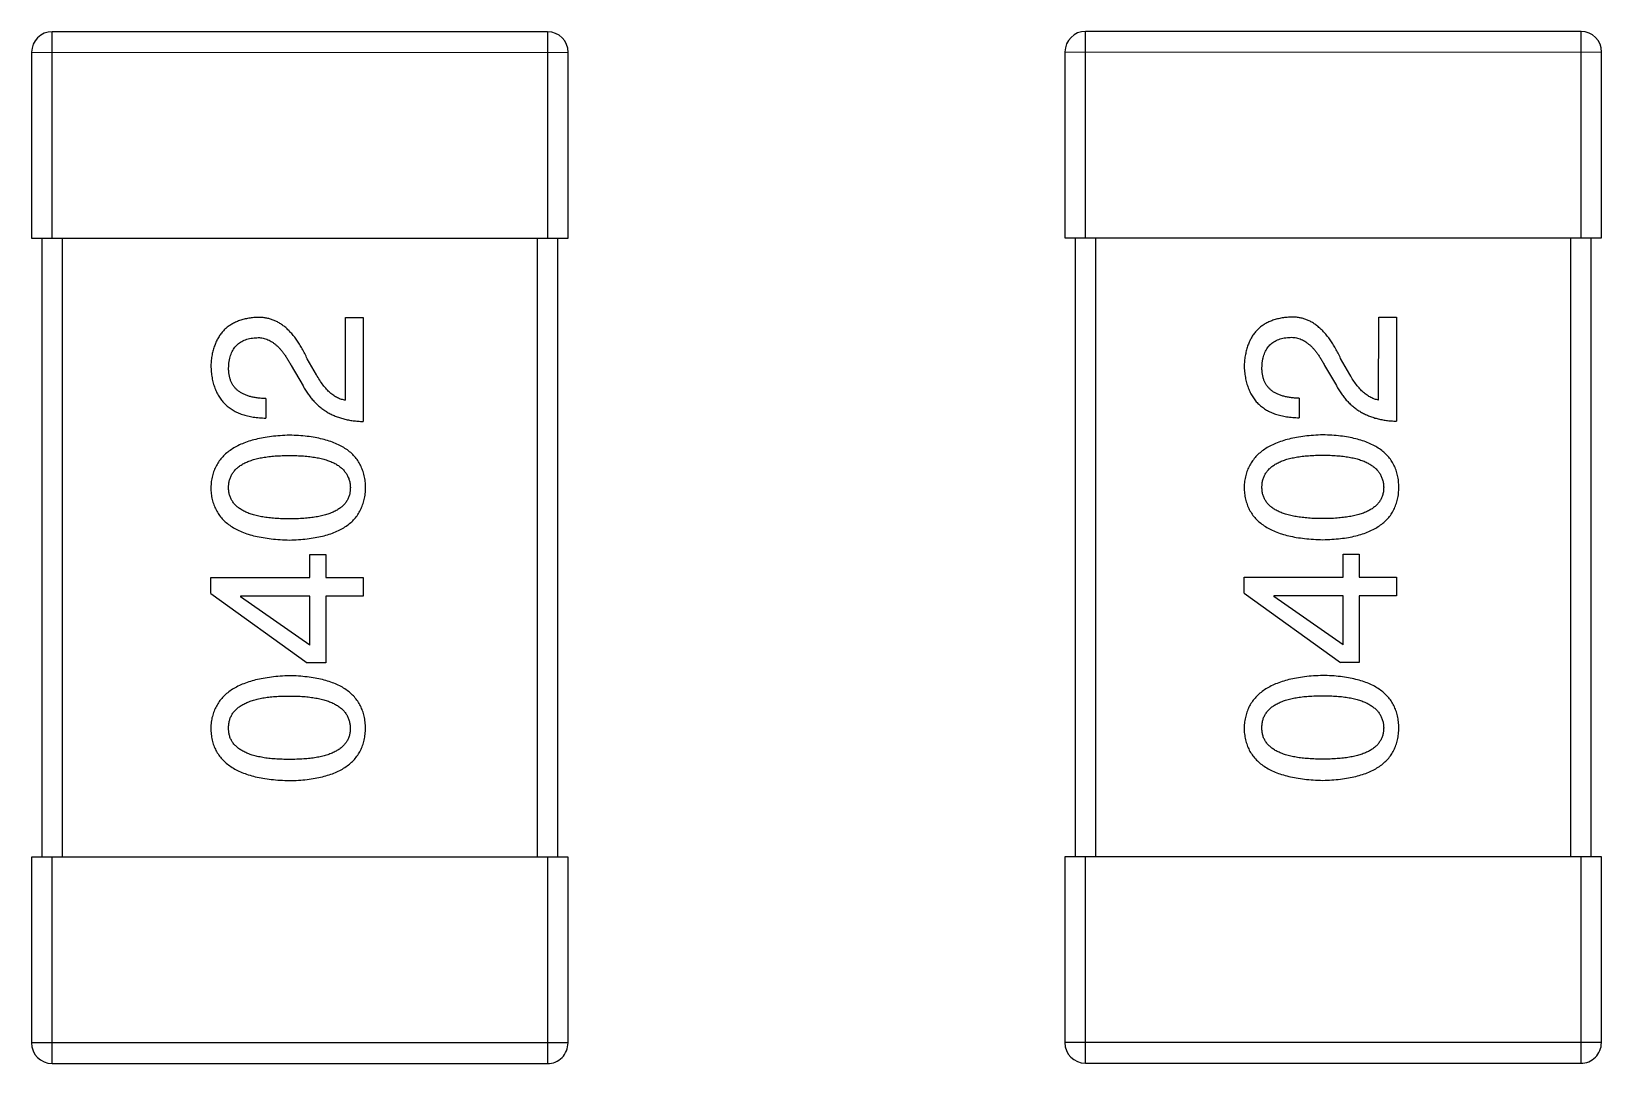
# Model space of a CAD drawing. Header units: inches. Extents: x -29 to 164, y -51 to 83.
# Drawn here: x 142.943 to 144.464, y 32.826 to 33.826 of the extents above; entities that cross this region are included whole.
import ezdxf

# ---------------------------------------------------------------- set-up
doc = ezdxf.new("R2010")
doc.units = ezdxf.units.IN
doc.header["$LTSCALE"] = 1.21
doc.header["$MEASUREMENT"] = 0
doc.layers.get('0').update_dxf_attribs({"linetype": 'CONTINUOUS'})

msp = doc.modelspace()

# ---------------------------------------------------------------- linework, layer by layer
at = {"color": 7, "linetype": 'Continuous'}
for p, q in [((142.963, 33.626), (142.963, 33.826)), ((143.443, 33.8259), (142.963, 33.826)), ((143.443, 33.8259), (143.443, 33.6259)), ((143.9642, 33.6263), (143.9643, 33.8263)), ((144.4443, 33.8262), (143.9643, 33.8263)), ((144.4443, 33.8262), (144.4442, 33.6262)), ((142.943, 33.806), (142.943, 33.626)), ((142.943, 33.806), (143.463, 33.8059)), ((143.463, 33.6259), (143.463, 33.8059)), ((143.9443, 33.8063), (143.9442, 33.6263)), ((143.9443, 33.8063), (144.4643, 33.8062)), ((144.4642, 33.6262), (144.4643, 33.8062)), ((142.943, 33.626), (143.463, 33.6259)), ((142.953, 33.626), (142.9528, 33.026)), ((142.9728, 33.026), (142.973, 33.626)), ((143.433, 33.6259), (143.4328, 33.0259)), ((143.4528, 33.0259), (143.453, 33.6259)), ((143.9442, 33.6263), (144.4642, 33.6262)), ((143.9542, 33.6263), (143.9541, 33.0263)), ((143.9741, 33.0263), (143.9742, 33.6263)), ((144.4342, 33.6262), (144.4341, 33.0262)), ((144.4541, 33.0262), (144.4542, 33.6262)), ((143.247, 33.4687), (143.247, 33.549)), ((143.247, 33.549), (143.2642, 33.549)), ((143.2642, 33.549), (143.2642, 33.4482)), ((144.2482, 33.469), (144.2483, 33.5493)), ((144.2483, 33.5493), (144.2655, 33.5493)), ((144.2655, 33.5493), (144.2655, 33.4485)), ((143.2191, 33.4933), (143.2101, 33.5089)), ((144.1958, 33.5026), (144.2073, 33.483)), ((144.2204, 33.4936), (144.2114, 33.5092)), ((143.1945, 33.5023), (143.206, 33.4827)), ((143.1699, 33.4704), (143.1699, 33.4515)), ((144.1712, 33.4707), (144.1712, 33.4518)), ((143.2125, 33.297), (143.2125, 33.3192)), ((143.2125, 33.3192), (143.2281, 33.3192)), ((143.2281, 33.3192), (143.2281, 33.297)), ((144.2138, 33.2973), (144.2138, 33.3195)), ((144.2138, 33.3195), (144.2294, 33.3195)), ((144.2294, 33.3195), (144.2294, 33.2973)), ((143.1166, 33.2815), (143.1166, 33.2971)), ((143.1166, 33.2971), (143.2125, 33.297)), ((143.2281, 33.297), (143.2642, 33.297)), ((143.2642, 33.297), (143.2642, 33.279)), ((144.1179, 33.2818), (144.1179, 33.2974)), ((144.1179, 33.2974), (144.2138, 33.2973)), ((144.2294, 33.2973), (144.2654, 33.2973)), ((144.2654, 33.2973), (144.2654, 33.2793)), ((143.1166, 33.2815), (143.2101, 33.2143)), ((143.1453, 33.279), (143.1453, 33.2782)), ((143.2125, 33.279), (143.1453, 33.279)), ((143.2125, 33.2315), (143.1453, 33.2782)), ((143.2125, 33.2315), (143.2125, 33.279)), ((143.2281, 33.279), (143.2281, 33.2143)), ((143.2642, 33.279), (143.2281, 33.279)), ((144.1179, 33.2818), (144.2113, 33.2146)), ((144.1466, 33.2793), (144.1466, 33.2785)), ((144.2138, 33.2793), (144.1466, 33.2793)), ((144.2138, 33.2318), (144.1466, 33.2785)), ((144.2138, 33.2318), (144.2138, 33.2793)), ((144.2293, 33.2793), (144.2293, 33.2145)), ((144.2654, 33.2793), (144.2293, 33.2793)), ((143.2281, 33.2143), (143.2101, 33.2143)), ((144.2293, 33.2145), (144.2113, 33.2146)), ((142.9428, 33.026), (142.9428, 32.846)), ((143.4628, 33.0259), (142.9428, 33.026)), ((142.9628, 32.826), (142.9628, 33.026)), ((143.4428, 33.0259), (143.4428, 32.8259)), ((143.4628, 32.8459), (143.4628, 33.0259)), ((143.9441, 33.0263), (143.9441, 32.8463)), ((144.4641, 33.0262), (143.9441, 33.0263)), ((143.9641, 32.8263), (143.9641, 33.0263)), ((144.4441, 33.0262), (144.4441, 32.8262)), ((144.4641, 32.8462), (144.4641, 33.0262)), ((143.4628, 32.8459), (142.9428, 32.846)), ((144.4641, 32.8462), (143.9441, 32.8463)), ((142.9628, 32.826), (143.4428, 32.8259)), ((143.9641, 32.8263), (144.4441, 32.8262))]:
    msp.add_line(p, q, dxfattribs=at)
for centre, start, end in [((142.963, 33.806), 89.988, 179.988), ((143.443, 33.8059), 359.988, 89.988), ((143.9643, 33.8063), 89.988, 179.988), ((144.4443, 33.8062), 359.988, 89.988), ((142.9628, 32.846), 179.988, 269.988), ((143.4428, 32.8459), 269.988, 359.988), ((143.9641, 32.8463), 179.988, 269.988), ((144.4441, 32.8462), 269.988, 359.988)]:
    msp.add_arc(centre, 0.02, start, end, dxfattribs=at)
for points, knots in [([(143.1609, 33.5491), (143.1592, 33.5489), (143.156, 33.5487), (143.1512, 33.5479), (143.1467, 33.5468), (143.1425, 33.5453), (143.1387, 33.5435), (143.1351, 33.5414), (143.1318, 33.539), (143.1289, 33.5362), (143.1263, 33.5331), (143.124, 33.5297), (143.122, 33.5259), (143.1203, 33.5218), (143.1189, 33.5174), (143.1178, 33.5127), (143.117, 33.5076), (143.1168, 33.5041), (143.1167, 33.5023)], [0, 0, 0, 0, 0.070688, 0.137741, 0.201612, 0.262778, 0.321223, 0.378455, 0.434411, 0.490146, 0.546362, 0.603392, 0.662208, 0.723401, 0.787372, 0.85442, 0.925153, 1, 1, 1, 1]), ([(143.2101, 33.5089), (143.2093, 33.5106), (143.2078, 33.5139), (143.2053, 33.5186), (143.2027, 33.523), (143.2001, 33.527), (143.1973, 33.5308), (143.1944, 33.5341), (143.1915, 33.5372), (143.1885, 33.5398), (143.1853, 33.5422), (143.1821, 33.5442), (143.1788, 33.5459), (143.1754, 33.5472), (143.1719, 33.5482), (143.1683, 33.5488), (143.1647, 33.5492), (143.1622, 33.5491), (143.1609, 33.5491)], [0, 0, 0, 0, 0.082731, 0.161257, 0.236138, 0.307554, 0.375712, 0.440848, 0.502916, 0.562567, 0.619798, 0.675716, 0.73039, 0.78386, 0.837315, 0.890547, 0.944917, 1, 1, 1, 1]), ([(144.1622, 33.5494), (144.1605, 33.5492), (144.1572, 33.5489), (144.1524, 33.5482), (144.1479, 33.547), (144.1438, 33.5456), (144.1399, 33.5438), (144.1363, 33.5417), (144.1331, 33.5393), (144.1302, 33.5365), (144.1275, 33.5334), (144.1252, 33.53), (144.1232, 33.5262), (144.1215, 33.5221), (144.1202, 33.5177), (144.1191, 33.513), (144.1183, 33.5079), (144.118, 33.5044), (144.1179, 33.5026)], [0, 0, 0, 0, 0.070688, 0.137741, 0.201612, 0.262778, 0.321223, 0.378455, 0.434411, 0.490146, 0.546362, 0.603392, 0.662208, 0.723401, 0.787372, 0.85442, 0.925153, 1, 1, 1, 1]), ([(144.2114, 33.5092), (144.2106, 33.5109), (144.2091, 33.5142), (144.2066, 33.5189), (144.204, 33.5233), (144.2013, 33.5273), (144.1985, 33.531), (144.1957, 33.5344), (144.1927, 33.5374), (144.1897, 33.5401), (144.1866, 33.5425), (144.1834, 33.5445), (144.1801, 33.5462), (144.1767, 33.5475), (144.1732, 33.5485), (144.1696, 33.5491), (144.1659, 33.5495), (144.1634, 33.5494), (144.1622, 33.5494)], [0, 0, 0, 0, 0.082731, 0.161257, 0.236138, 0.307554, 0.375712, 0.440848, 0.502916, 0.562567, 0.619798, 0.675716, 0.73039, 0.78386, 0.837315, 0.890547, 0.944917, 1, 1, 1, 1]), ([(143.1339, 33.4999), (143.1339, 33.501), (143.1341, 33.5032), (143.1344, 33.5064), (143.135, 33.5094), (143.1358, 33.5122), (143.1368, 33.5147), (143.1379, 33.5171), (143.1393, 33.5192), (143.1408, 33.5212), (143.1426, 33.5229), (143.1445, 33.5245), (143.1466, 33.5259), (143.149, 33.527), (143.1515, 33.5279), (143.1542, 33.5286), (143.1571, 33.5291), (143.1591, 33.5293), (143.1601, 33.5294)], [0, 0, 0, 0, 0.076112, 0.148436, 0.216883, 0.281466, 0.34298, 0.402356, 0.459881, 0.51546, 0.571111, 0.62658, 0.683162, 0.741007, 0.801404, 0.863825, 0.930544, 1, 1, 1, 1]), ([(143.1601, 33.5294), (143.1609, 33.5294), (143.1625, 33.5295), (143.1649, 33.5294), (143.1673, 33.529), (143.1697, 33.5284), (143.172, 33.5275), (143.1742, 33.5264), (143.1764, 33.525), (143.1786, 33.5234), (143.1808, 33.5216), (143.1828, 33.5196), (143.1849, 33.5173), (143.1869, 33.5148), (143.1889, 33.512), (143.1908, 33.509), (143.1927, 33.5058), (143.1939, 33.5035), (143.1945, 33.5023)], [0, 0, 0, 0, 0.052237, 0.103888, 0.155485, 0.207395, 0.259864, 0.31356, 0.369176, 0.4266, 0.486836, 0.550048, 0.61567, 0.685271, 0.75824, 0.834614, 0.915635, 1, 1, 1, 1]), ([(144.1351, 33.5002), (144.1352, 33.5013), (144.1353, 33.5035), (144.1356, 33.5067), (144.1363, 33.5097), (144.137, 33.5124), (144.138, 33.515), (144.1391, 33.5174), (144.1405, 33.5195), (144.142, 33.5215), (144.1438, 33.5232), (144.1457, 33.5248), (144.1479, 33.5261), (144.1502, 33.5273), (144.1527, 33.5282), (144.1554, 33.5289), (144.1583, 33.5294), (144.1603, 33.5296), (144.1614, 33.5297)], [0, 0, 0, 0, 0.076112, 0.148436, 0.216883, 0.281466, 0.34298, 0.402356, 0.459881, 0.51546, 0.571111, 0.62658, 0.683162, 0.741007, 0.801404, 0.863825, 0.930544, 1, 1, 1, 1]), ([(144.1614, 33.5297), (144.1622, 33.5297), (144.1638, 33.5298), (144.1662, 33.5297), (144.1686, 33.5293), (144.1709, 33.5287), (144.1732, 33.5278), (144.1755, 33.5267), (144.1777, 33.5253), (144.1798, 33.5237), (144.182, 33.5219), (144.1841, 33.5199), (144.1861, 33.5176), (144.1882, 33.5151), (144.1901, 33.5123), (144.1921, 33.5093), (144.194, 33.5061), (144.1952, 33.5038), (144.1958, 33.5026)], [0, 0, 0, 0, 0.052237, 0.103888, 0.155485, 0.207395, 0.259864, 0.31356, 0.369176, 0.4266, 0.486836, 0.550048, 0.61567, 0.685271, 0.75824, 0.834614, 0.915635, 1, 1, 1, 1]), ([(144.1179, 33.5026), (144.118, 33.5006), (144.1182, 33.4967), (144.119, 33.491), (144.1202, 33.4857), (144.1218, 33.4808), (144.1237, 33.4762), (144.1261, 33.472), (144.1288, 33.4682), (144.132, 33.4649), (144.1356, 33.4619), (144.1395, 33.4592), (144.1438, 33.457), (144.1485, 33.4552), (144.1536, 33.4538), (144.1592, 33.4527), (144.165, 33.452), (144.1691, 33.4519), (144.1712, 33.4518)], [0, 0, 0, 0, 0.07282, 0.141057, 0.2062, 0.267672, 0.326735, 0.383519, 0.439188, 0.494454, 0.549628, 0.605958, 0.66397, 0.72402, 0.787502, 0.854127, 0.925065, 1, 1, 1, 1]), ([(143.1167, 33.5023), (143.1168, 33.5003), (143.117, 33.4964), (143.1178, 33.4907), (143.1189, 33.4854), (143.1205, 33.4805), (143.1225, 33.4759), (143.1248, 33.4718), (143.1276, 33.468), (143.1307, 33.4646), (143.1343, 33.4616), (143.1382, 33.459), (143.1426, 33.4567), (143.1473, 33.4549), (143.1524, 33.4535), (143.1579, 33.4524), (143.1638, 33.4517), (143.1679, 33.4516), (143.1699, 33.4515)], [0, 0, 0, 0, 0.07282, 0.141057, 0.2062, 0.267672, 0.326735, 0.383519, 0.439188, 0.494454, 0.549628, 0.605958, 0.66397, 0.72402, 0.787502, 0.854127, 0.925065, 1, 1, 1, 1]), ([(143.1699, 33.4704), (143.1685, 33.4704), (143.1657, 33.4705), (143.1616, 33.471), (143.1577, 33.4716), (143.1542, 33.4725), (143.151, 33.4736), (143.148, 33.4748), (143.1453, 33.4763), (143.1429, 33.4781), (143.1407, 33.4801), (143.1389, 33.4822), (143.1373, 33.4847), (143.1361, 33.4873), (143.1351, 33.4901), (143.1344, 33.4932), (143.134, 33.4965), (143.1339, 33.4987), (143.1339, 33.4999)], [0, 0, 0, 0, 0.082594, 0.15978, 0.232961, 0.301462, 0.365595, 0.426678, 0.484662, 0.540809, 0.595146, 0.648401, 0.702272, 0.757102, 0.813447, 0.872233, 0.934055, 1, 1, 1, 1]), ([(143.247, 33.4687), (143.2457, 33.469), (143.2431, 33.4695), (143.2393, 33.4711), (143.2356, 33.4733), (143.2321, 33.4761), (143.2287, 33.4795), (143.2253, 33.4835), (143.2221, 33.4882), (143.2201, 33.4916), (143.2191, 33.4933)], [0, 0, 0, 0, 0.103034, 0.208166, 0.318255, 0.434664, 0.559728, 0.695394, 0.841708, 1, 1, 1, 1]), ([(144.1712, 33.4707), (144.1697, 33.4707), (144.1669, 33.4708), (144.1628, 33.4713), (144.159, 33.4719), (144.1555, 33.4728), (144.1522, 33.4739), (144.1492, 33.4751), (144.1465, 33.4766), (144.1441, 33.4784), (144.142, 33.4804), (144.1401, 33.4825), (144.1386, 33.485), (144.1373, 33.4876), (144.1363, 33.4904), (144.1357, 33.4935), (144.1352, 33.4968), (144.1352, 33.499), (144.1351, 33.5002)], [0, 0, 0, 0, 0.082594, 0.15978, 0.232961, 0.301462, 0.365595, 0.426678, 0.484662, 0.540809, 0.595146, 0.648401, 0.702272, 0.757102, 0.813447, 0.872233, 0.934055, 1, 1, 1, 1]), ([(144.2482, 33.469), (144.2469, 33.4693), (144.2443, 33.4698), (144.2406, 33.4714), (144.2369, 33.4736), (144.2334, 33.4764), (144.2299, 33.4798), (144.2266, 33.4838), (144.2234, 33.4885), (144.2214, 33.4918), (144.2204, 33.4936)], [0, 0, 0, 0, 0.103034, 0.208166, 0.318255, 0.434664, 0.559728, 0.695394, 0.841708, 1, 1, 1, 1]), ([(143.206, 33.4827), (143.2068, 33.4813), (143.2083, 33.4786), (143.2108, 33.4748), (143.2135, 33.4712), (143.2164, 33.4679), (143.2194, 33.4648), (143.2226, 33.462), (143.226, 33.4595), (143.2295, 33.4572), (143.2333, 33.4552), (143.2372, 33.4534), (143.2413, 33.4519), (143.2455, 33.4506), (143.25, 33.4496), (143.2545, 33.4489), (143.2593, 33.4484), (143.2625, 33.4483), (143.2642, 33.4482)], [0, 0, 0, 0, 0.065828, 0.130094, 0.192451, 0.254037, 0.313974, 0.373757, 0.433048, 0.492243, 0.551902, 0.611758, 0.672678, 0.734814, 0.798569, 0.863693, 0.930488, 1, 1, 1, 1]), ([(144.2073, 33.483), (144.208, 33.4816), (144.2095, 33.4789), (144.2121, 33.4751), (144.2147, 33.4715), (144.2176, 33.4682), (144.2206, 33.4651), (144.2239, 33.4623), (144.2272, 33.4598), (144.2308, 33.4575), (144.2345, 33.4555), (144.2384, 33.4537), (144.2425, 33.4522), (144.2468, 33.4509), (144.2512, 33.4499), (144.2558, 33.4492), (144.2606, 33.4487), (144.2638, 33.4486), (144.2655, 33.4485)], [0, 0, 0, 0, 0.065828, 0.130094, 0.192451, 0.254037, 0.313974, 0.373757, 0.433048, 0.492243, 0.551902, 0.611758, 0.672678, 0.734814, 0.798569, 0.863693, 0.930488, 1, 1, 1, 1]), ([(143.1929, 33.4349), (143.1899, 33.4348), (143.184, 33.4345), (143.1755, 33.4337), (143.1676, 33.4325), (143.1603, 33.431), (143.1535, 33.4291), (143.1473, 33.4268), (143.1416, 33.4242), (143.1366, 33.4211), (143.132, 33.4178), (143.1281, 33.4141), (143.1247, 33.41), (143.1219, 33.4055), (143.1197, 33.4006), (143.1181, 33.3955), (143.117, 33.3899), (143.1168, 33.3861), (143.1166, 33.3841)], [0, 0, 0, 0, 0.088475, 0.171606, 0.249595, 0.322626, 0.391327, 0.455765, 0.516374, 0.573675, 0.628522, 0.681161, 0.732559, 0.783563, 0.83504, 0.887639, 0.942585, 1, 1, 1, 1]), ([(143.2666, 33.3841), (143.2666, 33.3861), (143.2664, 33.39), (143.2654, 33.3956), (143.2639, 33.4009), (143.2618, 33.4058), (143.2592, 33.4103), (143.256, 33.4144), (143.2522, 33.4182), (143.2478, 33.4215), (143.2429, 33.4245), (143.2374, 33.4271), (143.2313, 33.4294), (143.2247, 33.4312), (143.2176, 33.4328), (143.2098, 33.4339), (143.2016, 33.4346), (143.1958, 33.4348), (143.1929, 33.4349)], [0, 0, 0, 0, 0.059134, 0.115603, 0.169236, 0.221572, 0.273254, 0.32474, 0.377319, 0.431815, 0.488555, 0.548609, 0.612242, 0.680182, 0.75251, 0.829782, 0.91231, 1, 1, 1, 1]), ([(144.1941, 33.4352), (144.1911, 33.4351), (144.1853, 33.4348), (144.1768, 33.434), (144.1689, 33.4328), (144.1615, 33.4313), (144.1548, 33.4294), (144.1485, 33.4271), (144.1429, 33.4245), (144.1378, 33.4214), (144.1333, 33.4181), (144.1293, 33.4143), (144.126, 33.4102), (144.1232, 33.4058), (144.121, 33.4009), (144.1193, 33.3958), (144.1182, 33.3902), (144.118, 33.3864), (144.1179, 33.3844)], [0, 0, 0, 0, 0.088475, 0.171606, 0.249595, 0.322626, 0.391327, 0.455765, 0.516374, 0.573675, 0.628522, 0.681161, 0.732559, 0.783563, 0.83504, 0.887639, 0.942585, 1, 1, 1, 1]), ([(144.2679, 33.3844), (144.2678, 33.3864), (144.2676, 33.3903), (144.2667, 33.3959), (144.2652, 33.4011), (144.2631, 33.406), (144.2604, 33.4106), (144.2572, 33.4147), (144.2534, 33.4185), (144.249, 33.4218), (144.2441, 33.4248), (144.2386, 33.4274), (144.2326, 33.4297), (144.226, 33.4315), (144.2188, 33.4331), (144.2111, 33.4342), (144.2028, 33.4349), (144.1971, 33.4351), (144.1941, 33.4352)], [0, 0, 0, 0, 0.059134, 0.115603, 0.169236, 0.221572, 0.273254, 0.32474, 0.377319, 0.431815, 0.488555, 0.548609, 0.612242, 0.680182, 0.75251, 0.829782, 0.91231, 1, 1, 1, 1]), ([(143.1339, 33.3841), (143.1339, 33.3854), (143.134, 33.3878), (143.1347, 33.3914), (143.1358, 33.3947), (143.1375, 33.3978), (143.1396, 33.4006), (143.1421, 33.4032), (143.1452, 33.4055), (143.1487, 33.4076), (143.1526, 33.4094), (143.157, 33.411), (143.1619, 33.4123), (143.1672, 33.4134), (143.1729, 33.4142), (143.1792, 33.4148), (143.1859, 33.4152), (143.1905, 33.4152), (143.1929, 33.4153)], [0, 0, 0, 0, 0.050604, 0.098688, 0.145699, 0.191791, 0.238625, 0.286717, 0.337546, 0.391814, 0.449755, 0.512106, 0.579685, 0.652048, 0.730262, 0.814146, 0.904281, 1, 1, 1, 1]), ([(143.1929, 33.4153), (143.1952, 33.4152), (143.1998, 33.4152), (143.2064, 33.4148), (143.2126, 33.4142), (143.2183, 33.4134), (143.2235, 33.4123), (143.2284, 33.411), (143.2327, 33.4094), (143.2367, 33.4076), (143.2402, 33.4055), (143.2432, 33.4032), (143.2458, 33.4006), (143.2479, 33.3978), (143.2496, 33.3947), (143.2509, 33.3914), (143.2517, 33.3878), (143.2518, 33.3854), (143.2519, 33.3841)], [0, 0, 0, 0, 0.094834, 0.184067, 0.267029, 0.344713, 0.417334, 0.484367, 0.546941, 0.604717, 0.65953, 0.710539, 0.759381, 0.806382, 0.853027, 0.900623, 0.949121, 1, 1, 1, 1]), ([(144.1351, 33.3844), (144.1352, 33.3857), (144.1353, 33.3881), (144.1359, 33.3917), (144.1371, 33.395), (144.1387, 33.3981), (144.1408, 33.4009), (144.1434, 33.4035), (144.1464, 33.4058), (144.1499, 33.4079), (144.1539, 33.4097), (144.1583, 33.4113), (144.1631, 33.4126), (144.1684, 33.4137), (144.1742, 33.4145), (144.1804, 33.4151), (144.1871, 33.4155), (144.1918, 33.4155), (144.1941, 33.4156)], [0, 0, 0, 0, 0.050604, 0.098688, 0.145699, 0.191791, 0.238625, 0.286717, 0.337546, 0.391814, 0.449755, 0.512106, 0.579685, 0.652048, 0.730262, 0.814146, 0.904281, 1, 1, 1, 1]), ([(144.1941, 33.4156), (144.1965, 33.4155), (144.201, 33.4155), (144.2076, 33.4151), (144.2138, 33.4145), (144.2195, 33.4137), (144.2248, 33.4126), (144.2296, 33.4113), (144.234, 33.4097), (144.2379, 33.4079), (144.2414, 33.4058), (144.2445, 33.4035), (144.2471, 33.4009), (144.2492, 33.3981), (144.2509, 33.395), (144.2521, 33.3917), (144.2529, 33.3881), (144.2531, 33.3857), (144.2531, 33.3844)], [0, 0, 0, 0, 0.094834, 0.184067, 0.267029, 0.344713, 0.417334, 0.484367, 0.546941, 0.604717, 0.65953, 0.710539, 0.759381, 0.806382, 0.853027, 0.900623, 0.949121, 1, 1, 1, 1]), ([(143.1166, 33.3841), (143.1167, 33.3821), (143.1169, 33.3783), (143.1179, 33.3726), (143.1195, 33.3674), (143.1216, 33.3625), (143.1243, 33.358), (143.1277, 33.3538), (143.1316, 33.3501), (143.1361, 33.3467), (143.1412, 33.3437), (143.1469, 33.3411), (143.1531, 33.3388), (143.16, 33.337), (143.1674, 33.3355), (143.1753, 33.3344), (143.1839, 33.3336), (143.1898, 33.3334), (143.1929, 33.3333)], [0, 0, 0, 0, 0.057911, 0.113262, 0.165956, 0.217443, 0.268511, 0.319665, 0.372, 0.426129, 0.483365, 0.543779, 0.607756, 0.676562, 0.749704, 0.827713, 0.911177, 1, 1, 1, 1]), ([(143.1929, 33.3538), (143.1905, 33.3538), (143.1859, 33.3539), (143.1792, 33.3542), (143.1729, 33.3548), (143.1672, 33.3556), (143.1619, 33.3567), (143.157, 33.3579), (143.1526, 33.3595), (143.1487, 33.3613), (143.1452, 33.3633), (143.1421, 33.3655), (143.1396, 33.3681), (143.1375, 33.3708), (143.1358, 33.3738), (143.1347, 33.377), (143.134, 33.3805), (143.1339, 33.3829), (143.1339, 33.3841)], [0, 0, 0, 0, 0.096452, 0.187278, 0.271765, 0.350519, 0.423437, 0.491321, 0.554011, 0.612224, 0.666281, 0.717003, 0.764884, 0.811423, 0.856783, 0.902993, 0.950236, 1, 1, 1, 1]), ([(143.2519, 33.3841), (143.2518, 33.3829), (143.2517, 33.3805), (143.2511, 33.377), (143.2499, 33.3738), (143.2482, 33.3708), (143.2462, 33.368), (143.2436, 33.3655), (143.2406, 33.3633), (143.2371, 33.3613), (143.2331, 33.3595), (143.2287, 33.3579), (143.2239, 33.3567), (143.2186, 33.3556), (143.2128, 33.3548), (143.2066, 33.3542), (143.1999, 33.3539), (143.1952, 33.3538), (143.1929, 33.3538)], [0, 0, 0, 0, 0.049766, 0.097012, 0.143225, 0.188786, 0.235079, 0.282962, 0.333687, 0.387747, 0.445963, 0.508657, 0.576545, 0.649868, 0.72822, 0.812712, 0.903543, 1, 1, 1, 1]), ([(143.1929, 33.3333), (143.1958, 33.3334), (143.2015, 33.3336), (143.2098, 33.3344), (143.2175, 33.3355), (143.2247, 33.337), (143.2313, 33.3388), (143.2374, 33.3411), (143.2429, 33.3437), (143.2478, 33.3467), (143.2522, 33.35), (143.256, 33.3538), (143.2592, 33.3579), (143.2618, 33.3625), (143.2639, 33.3674), (143.2654, 33.3726), (143.2664, 33.3782), (143.2666, 33.3821), (143.2666, 33.3841)], [0, 0, 0, 0, 0.087693, 0.170223, 0.247496, 0.319826, 0.387768, 0.451403, 0.511459, 0.568358, 0.622671, 0.675251, 0.726739, 0.778422, 0.830759, 0.884394, 0.940865, 1, 1, 1, 1]), ([(144.1179, 33.3844), (144.118, 33.3824), (144.1182, 33.3786), (144.1191, 33.3729), (144.1207, 33.3677), (144.1228, 33.3628), (144.1256, 33.3582), (144.1289, 33.3541), (144.1329, 33.3504), (144.1374, 33.347), (144.1425, 33.344), (144.1481, 33.3414), (144.1544, 33.3391), (144.1612, 33.3373), (144.1686, 33.3358), (144.1766, 33.3347), (144.1852, 33.3339), (144.1911, 33.3337), (144.1941, 33.3336)], [0, 0, 0, 0, 0.057911, 0.113262, 0.165956, 0.217443, 0.268511, 0.319665, 0.372, 0.426129, 0.483365, 0.543779, 0.607756, 0.676562, 0.749704, 0.827713, 0.911177, 1, 1, 1, 1]), ([(144.1941, 33.3541), (144.1917, 33.3541), (144.1871, 33.3541), (144.1804, 33.3545), (144.1742, 33.3551), (144.1684, 33.3559), (144.1631, 33.357), (144.1582, 33.3582), (144.1539, 33.3598), (144.1499, 33.3616), (144.1464, 33.3636), (144.1434, 33.3658), (144.1408, 33.3683), (144.1387, 33.3711), (144.1371, 33.3741), (144.1359, 33.3773), (144.1353, 33.3808), (144.1352, 33.3832), (144.1351, 33.3844)], [0, 0, 0, 0, 0.096452, 0.187278, 0.271765, 0.350519, 0.423437, 0.491321, 0.554011, 0.612224, 0.666281, 0.717003, 0.764884, 0.811423, 0.856783, 0.902993, 0.950236, 1, 1, 1, 1]), ([(144.2531, 33.3844), (144.2531, 33.3832), (144.253, 33.3808), (144.2523, 33.3773), (144.2512, 33.374), (144.2495, 33.3711), (144.2474, 33.3683), (144.2449, 33.3658), (144.2418, 33.3636), (144.2383, 33.3616), (144.2344, 33.3598), (144.23, 33.3582), (144.2251, 33.357), (144.2198, 33.3559), (144.214, 33.3551), (144.2078, 33.3545), (144.2011, 33.3541), (144.1965, 33.3541), (144.1941, 33.3541)], [0, 0, 0, 0, 0.049766, 0.097012, 0.143225, 0.188786, 0.235079, 0.282962, 0.333687, 0.387747, 0.445963, 0.508657, 0.576545, 0.649868, 0.72822, 0.812712, 0.903543, 1, 1, 1, 1]), ([(144.1941, 33.3336), (144.1971, 33.3337), (144.2028, 33.3339), (144.2111, 33.3347), (144.2188, 33.3357), (144.226, 33.3373), (144.2326, 33.3391), (144.2386, 33.3414), (144.2441, 33.344), (144.249, 33.347), (144.2534, 33.3503), (144.2572, 33.3541), (144.2604, 33.3582), (144.2631, 33.3627), (144.2651, 33.3676), (144.2667, 33.3729), (144.2676, 33.3785), (144.2678, 33.3824), (144.2679, 33.3844)], [0, 0, 0, 0, 0.087693, 0.170223, 0.247496, 0.319826, 0.387768, 0.451403, 0.511459, 0.568358, 0.622671, 0.675251, 0.726739, 0.778422, 0.830759, 0.884394, 0.940865, 1, 1, 1, 1]), ([(143.1928, 33.2018), (143.1898, 33.2017), (143.184, 33.2014), (143.1755, 33.2005), (143.1676, 33.1993), (143.1602, 33.1978), (143.1535, 33.1959), (143.1472, 33.1936), (143.1416, 33.191), (143.1365, 33.188), (143.132, 33.1846), (143.128, 33.1809), (143.1247, 33.1768), (143.1219, 33.1723), (143.1197, 33.1675), (143.118, 33.1623), (143.1169, 33.1568), (143.1167, 33.1529), (143.1166, 33.151)], [0, 0, 0, 0, 0.088475, 0.171606, 0.249595, 0.322626, 0.391327, 0.455765, 0.516374, 0.573675, 0.628522, 0.681161, 0.732559, 0.783563, 0.83504, 0.887639, 0.942585, 1, 1, 1, 1]), ([(143.2666, 33.151), (143.2665, 33.1529), (143.2663, 33.1568), (143.2654, 33.1625), (143.2639, 33.1677), (143.2618, 33.1726), (143.2591, 33.1771), (143.2559, 33.1813), (143.2521, 33.185), (143.2477, 33.1884), (143.2428, 33.1914), (143.2373, 33.194), (143.2313, 33.1962), (143.2247, 33.1981), (143.2175, 33.1996), (143.2098, 33.2007), (143.2015, 33.2015), (143.1958, 33.2017), (143.1928, 33.2018)], [0, 0, 0, 0, 0.059134, 0.115603, 0.169236, 0.221572, 0.273254, 0.32474, 0.377319, 0.431815, 0.488555, 0.548609, 0.612242, 0.680182, 0.75251, 0.829782, 0.91231, 1, 1, 1, 1]), ([(144.1941, 33.2021), (144.1911, 33.2019), (144.1852, 33.2017), (144.1767, 33.2008), (144.1688, 33.1996), (144.1615, 33.1981), (144.1547, 33.1962), (144.1485, 33.1939), (144.1428, 33.1913), (144.1378, 33.1883), (144.1332, 33.1849), (144.1293, 33.1812), (144.1259, 33.1771), (144.1231, 33.1726), (144.1209, 33.1678), (144.1193, 33.1626), (144.1182, 33.1571), (144.118, 33.1532), (144.1178, 33.1513)], [0, 0, 0, 0, 0.088475, 0.171606, 0.249595, 0.322626, 0.391327, 0.455765, 0.516374, 0.573675, 0.628522, 0.681161, 0.732559, 0.783563, 0.83504, 0.887639, 0.942585, 1, 1, 1, 1]), ([(144.2678, 33.1512), (144.2678, 33.1532), (144.2676, 33.1571), (144.2666, 33.1627), (144.2651, 33.168), (144.263, 33.1729), (144.2604, 33.1774), (144.2572, 33.1816), (144.2534, 33.1853), (144.249, 33.1887), (144.2441, 33.1917), (144.2386, 33.1943), (144.2325, 33.1965), (144.2259, 33.1984), (144.2188, 33.1999), (144.211, 33.201), (144.2028, 33.2018), (144.197, 33.202), (144.1941, 33.2021)], [0, 0, 0, 0, 0.059134, 0.115603, 0.169236, 0.221572, 0.273254, 0.32474, 0.377319, 0.431815, 0.488555, 0.548609, 0.612242, 0.680182, 0.75251, 0.829782, 0.91231, 1, 1, 1, 1]), ([(143.1338, 33.151), (143.1339, 33.1522), (143.134, 33.1547), (143.1346, 33.1583), (143.1358, 33.1616), (143.1374, 33.1647), (143.1395, 33.1675), (143.1421, 33.1701), (143.1451, 33.1724), (143.1486, 33.1745), (143.1526, 33.1763), (143.157, 33.1779), (143.1618, 33.1792), (143.1671, 33.1803), (143.1729, 33.1811), (143.1791, 33.1817), (143.1858, 33.1821), (143.1905, 33.1821), (143.1928, 33.1821)], [0, 0, 0, 0, 0.050604, 0.098688, 0.145699, 0.191791, 0.238625, 0.286717, 0.337546, 0.391814, 0.449755, 0.512106, 0.579685, 0.652048, 0.730262, 0.814146, 0.904281, 1, 1, 1, 1]), ([(143.1928, 33.1821), (143.1952, 33.1821), (143.1997, 33.182), (143.2063, 33.1817), (143.2125, 33.1811), (143.2182, 33.1802), (143.2235, 33.1792), (143.2283, 33.1778), (143.2327, 33.1763), (143.2366, 33.1744), (143.2401, 33.1724), (143.2432, 33.17), (143.2458, 33.1675), (143.2479, 33.1646), (143.2496, 33.1616), (143.2508, 33.1582), (143.2516, 33.1547), (143.2518, 33.1522), (143.2518, 33.151)], [0, 0, 0, 0, 0.094834, 0.184067, 0.267029, 0.344713, 0.417334, 0.484367, 0.546941, 0.604717, 0.65953, 0.710539, 0.759381, 0.806382, 0.853027, 0.900623, 0.949121, 1, 1, 1, 1]), ([(144.1351, 33.1513), (144.1351, 33.1525), (144.1352, 33.155), (144.1359, 33.1586), (144.137, 33.1619), (144.1387, 33.165), (144.1408, 33.1678), (144.1433, 33.1704), (144.1464, 33.1727), (144.1499, 33.1748), (144.1538, 33.1766), (144.1582, 33.1781), (144.1631, 33.1795), (144.1684, 33.1805), (144.1742, 33.1814), (144.1804, 33.182), (144.1871, 33.1823), (144.1917, 33.1824), (144.1941, 33.1824)], [0, 0, 0, 0, 0.050604, 0.098688, 0.145699, 0.191791, 0.238625, 0.286717, 0.337546, 0.391814, 0.449755, 0.512106, 0.579685, 0.652048, 0.730262, 0.814146, 0.904281, 1, 1, 1, 1]), ([(144.1941, 33.1824), (144.1964, 33.1824), (144.201, 33.1823), (144.2076, 33.182), (144.2138, 33.1814), (144.2195, 33.1805), (144.2247, 33.1795), (144.2296, 33.1781), (144.2339, 33.1766), (144.2379, 33.1747), (144.2414, 33.1726), (144.2444, 33.1703), (144.247, 33.1678), (144.2492, 33.1649), (144.2508, 33.1619), (144.2521, 33.1585), (144.2529, 33.155), (144.253, 33.1525), (144.2531, 33.1512)], [0, 0, 0, 0, 0.094834, 0.184067, 0.267029, 0.344713, 0.417334, 0.484367, 0.546941, 0.604717, 0.65953, 0.710539, 0.759381, 0.806382, 0.853027, 0.900623, 0.949121, 1, 1, 1, 1]), ([(143.1166, 33.151), (143.1167, 33.149), (143.1169, 33.1451), (143.1178, 33.1395), (143.1194, 33.1342), (143.1215, 33.1293), (143.1243, 33.1248), (143.1276, 33.1207), (143.1316, 33.1169), (143.1361, 33.1136), (143.1412, 33.1105), (143.1468, 33.108), (143.1531, 33.1057), (143.1599, 33.1038), (143.1673, 33.1023), (143.1753, 33.1012), (143.1839, 33.1005), (143.1898, 33.1003), (143.1928, 33.1001)], [0, 0, 0, 0, 0.057911, 0.113262, 0.165956, 0.217443, 0.268511, 0.319665, 0.372, 0.426129, 0.483365, 0.543779, 0.607756, 0.676562, 0.749704, 0.827713, 0.911177, 1, 1, 1, 1]), ([(143.1928, 33.1206), (143.1904, 33.1207), (143.1858, 33.1207), (143.1791, 33.1211), (143.1729, 33.1216), (143.1671, 33.1224), (143.1618, 33.1236), (143.1569, 33.1248), (143.1526, 33.1263), (143.1486, 33.1281), (143.1451, 33.1301), (143.1421, 33.1324), (143.1395, 33.1349), (143.1374, 33.1376), (143.1358, 33.1406), (143.1346, 33.1439), (143.134, 33.1474), (143.1339, 33.1498), (143.1338, 33.151)], [0, 0, 0, 0, 0.096452, 0.187278, 0.271765, 0.350519, 0.423437, 0.491321, 0.554011, 0.612224, 0.666281, 0.717003, 0.764884, 0.811423, 0.856783, 0.902993, 0.950236, 1, 1, 1, 1]), ([(143.1928, 33.1001), (143.1958, 33.1002), (143.2015, 33.1004), (143.2098, 33.1012), (143.2175, 33.1023), (143.2247, 33.1038), (143.2313, 33.1057), (143.2373, 33.1079), (143.2428, 33.1105), (143.2477, 33.1136), (143.2521, 33.1169), (143.2559, 33.1206), (143.2591, 33.1248), (143.2618, 33.1293), (143.2638, 33.1342), (143.2654, 33.1395), (143.2663, 33.1451), (143.2665, 33.149), (143.2666, 33.151)], [0, 0, 0, 0, 0.087693, 0.170223, 0.247496, 0.319826, 0.387768, 0.451403, 0.511459, 0.568358, 0.622671, 0.675251, 0.726739, 0.778422, 0.830759, 0.884394, 0.940865, 1, 1, 1, 1]), ([(143.2518, 33.151), (143.2518, 33.1497), (143.2517, 33.1473), (143.251, 33.1439), (143.2499, 33.1406), (143.2482, 33.1376), (143.2461, 33.1349), (143.2436, 33.1324), (143.2405, 33.1301), (143.237, 33.1281), (143.2331, 33.1263), (143.2287, 33.1248), (143.2238, 33.1235), (143.2185, 33.1224), (143.2127, 33.1216), (143.2065, 33.1211), (143.1998, 33.1207), (143.1952, 33.1207), (143.1928, 33.1206)], [0, 0, 0, 0, 0.049766, 0.097012, 0.143225, 0.188786, 0.235079, 0.282962, 0.333687, 0.387747, 0.445963, 0.508657, 0.576545, 0.649868, 0.72822, 0.812712, 0.903543, 1, 1, 1, 1]), ([(144.1178, 33.1513), (144.1179, 33.1493), (144.1181, 33.1454), (144.1191, 33.1398), (144.1207, 33.1345), (144.1228, 33.1296), (144.1255, 33.1251), (144.1289, 33.121), (144.1328, 33.1172), (144.1373, 33.1139), (144.1424, 33.1108), (144.1481, 33.1082), (144.1543, 33.106), (144.1612, 33.1041), (144.1686, 33.1026), (144.1765, 33.1015), (144.1851, 33.1007), (144.191, 33.1005), (144.1941, 33.1004)], [0, 0, 0, 0, 0.057911, 0.113262, 0.165956, 0.217443, 0.268511, 0.319665, 0.372, 0.426129, 0.483365, 0.543779, 0.607756, 0.676562, 0.749704, 0.827713, 0.911177, 1, 1, 1, 1]), ([(144.1941, 33.1209), (144.1917, 33.121), (144.1871, 33.121), (144.1804, 33.1214), (144.1741, 33.1219), (144.1684, 33.1227), (144.1631, 33.1239), (144.1582, 33.1251), (144.1538, 33.1266), (144.1499, 33.1284), (144.1464, 33.1304), (144.1433, 33.1327), (144.1408, 33.1352), (144.1387, 33.1379), (144.137, 33.1409), (144.1359, 33.1442), (144.1352, 33.1477), (144.1351, 33.15), (144.1351, 33.1513)], [0, 0, 0, 0, 0.096452, 0.187278, 0.271765, 0.350519, 0.423437, 0.491321, 0.554011, 0.612224, 0.666281, 0.717003, 0.764884, 0.811423, 0.856783, 0.902993, 0.950236, 1, 1, 1, 1]), ([(144.1941, 33.1004), (144.197, 33.1005), (144.2027, 33.1007), (144.211, 33.1015), (144.2188, 33.1026), (144.2259, 33.1041), (144.2325, 33.106), (144.2386, 33.1082), (144.2441, 33.1108), (144.249, 33.1138), (144.2534, 33.1172), (144.2572, 33.1209), (144.2604, 33.1251), (144.263, 33.1296), (144.2651, 33.1345), (144.2666, 33.1397), (144.2676, 33.1454), (144.2678, 33.1493), (144.2678, 33.1512)], [0, 0, 0, 0, 0.087693, 0.170223, 0.247496, 0.319826, 0.387768, 0.451403, 0.511459, 0.568358, 0.622671, 0.675251, 0.726739, 0.778422, 0.830759, 0.884394, 0.940865, 1, 1, 1, 1]), ([(144.2531, 33.1512), (144.253, 33.15), (144.2529, 33.1476), (144.2523, 33.1441), (144.2511, 33.1409), (144.2494, 33.1379), (144.2474, 33.1352), (144.2448, 33.1327), (144.2418, 33.1304), (144.2383, 33.1284), (144.2343, 33.1266), (144.2299, 33.1251), (144.2251, 33.1238), (144.2198, 33.1227), (144.214, 33.1219), (144.2078, 33.1214), (144.2011, 33.121), (144.1964, 33.121), (144.1941, 33.1209)], [0, 0, 0, 0, 0.049766, 0.097012, 0.143225, 0.188786, 0.235079, 0.282962, 0.333687, 0.387747, 0.445963, 0.508657, 0.576545, 0.649868, 0.72822, 0.812712, 0.903543, 1, 1, 1, 1])]:
    msp.add_open_spline(points, degree=3, knots=knots, dxfattribs=at)

doc.saveas('drawing.dxf')
